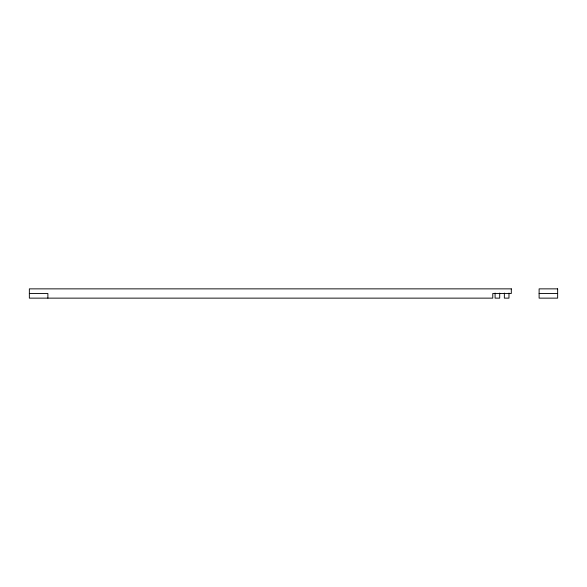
<?xml version="1.0" encoding="UTF-8"?>
<svg xmlns="http://www.w3.org/2000/svg" width="587" height="587" viewBox="0 0 587 587"><rect width="100%" height="100%" fill="white"/><g stroke="black" fill="none" stroke-linecap="round" stroke-linejoin="round"><path stroke-width="0.88" d="M29.35 293.5L47.885 293.5L47.885 298.137M539.115 293.5L557.65 293.5M508.988 293.082L508.966 298.137L504.35 298.137L504.372 293.082M499.713 293.082L499.706 298.137L495.09 298.137L495.09 293.082M511.306 288.863L29.35 288.863L29.35 298.137L492.772 298.137L492.772 293.5L511.306 293.5L511.306 288.863M557.65 288.863L539.115 288.863L539.115 298.137L557.65 298.137L557.65 288.863"/></g></svg>
